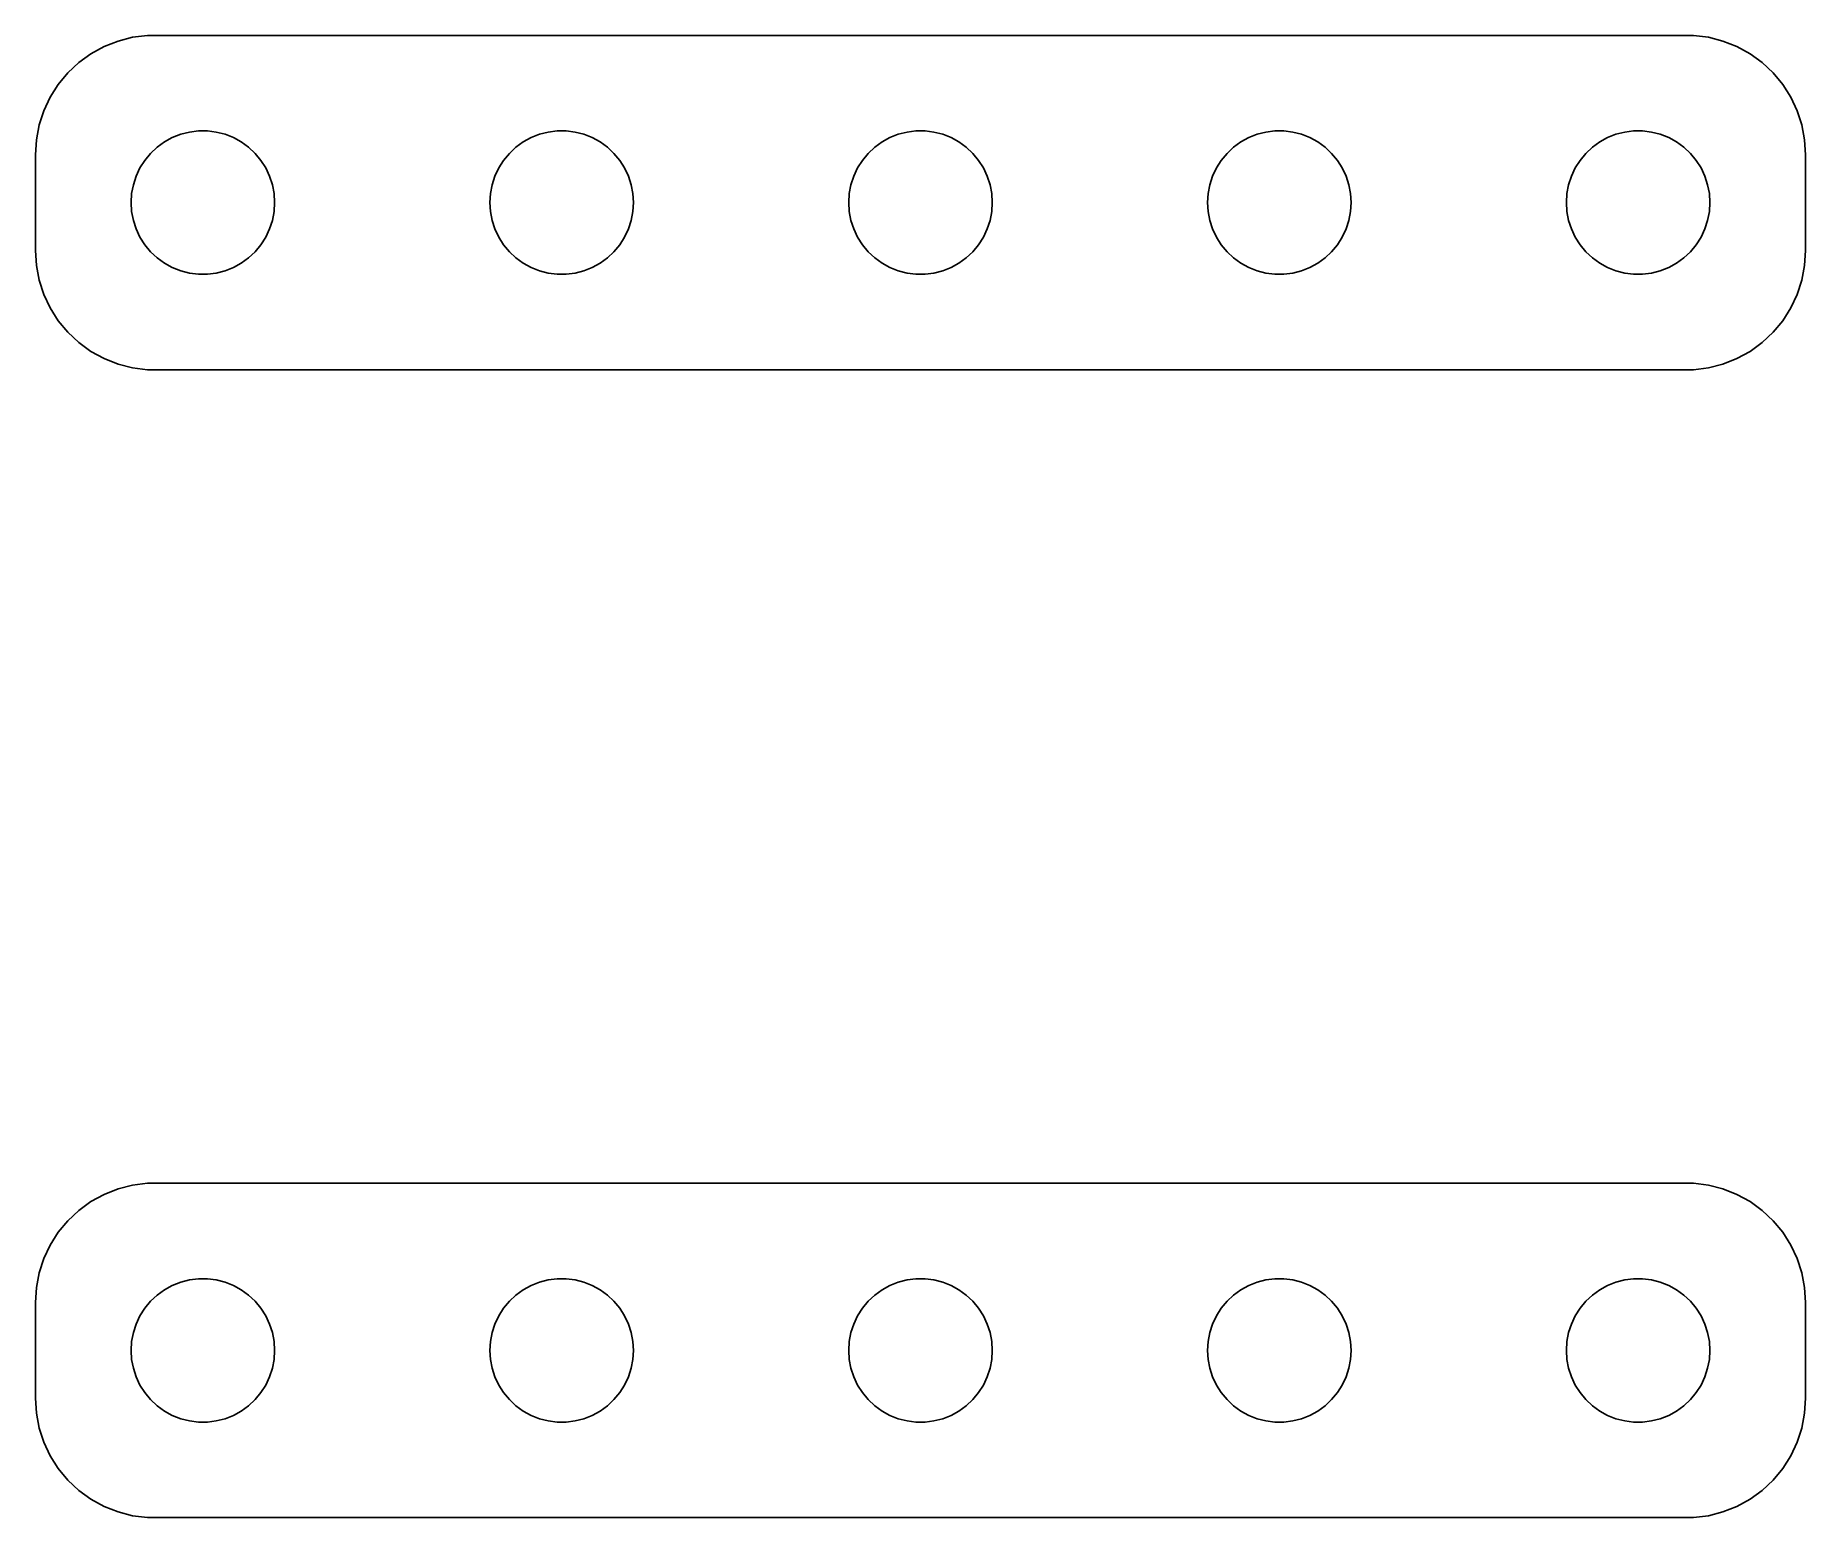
# Model space of a CAD drawing. Header units: metres. Extents: x -18.5 to 18.5, y 44.5 to 75.5.
import ezdxf

# ---------------------------------------------------------------- set-up
doc = ezdxf.new("R2010")
doc.units = ezdxf.units.M

msp = doc.modelspace()

# ---------------------------------------------------------------- linework, layer by layer
for p, q in [((-16.157, 75.4951), (-16.4684, 75.4557)), ((16.157, 75.4951), (-16.157, 75.4951)), ((16.4684, 75.4557), (16.157, 75.4951)), ((-17.3396, 75.1108), (-17.5936, 74.9263)), ((-17.0644, 75.2621), (-17.3396, 75.1108)), ((-16.7725, 75.3776), (-17.0644, 75.2621)), ((-16.4684, 75.4557), (-16.7725, 75.3776)), ((16.7725, 75.3776), (16.4684, 75.4557)), ((17.0644, 75.2621), (16.7725, 75.3776)), ((17.3396, 75.1108), (17.0644, 75.2621)), ((17.5936, 74.9263), (17.3396, 75.1108)), ((-17.5936, 74.9263), (-17.8224, 74.7114)), ((17.8224, 74.7114), (17.5936, 74.9263)), ((-18.0225, 74.4695), (-18.1908, 74.2044)), ((-17.8224, 74.7114), (-18.0225, 74.4695)), ((18.0225, 74.4695), (17.8224, 74.7114)), ((18.1908, 74.2044), (18.0225, 74.4695)), ((-18.1908, 74.2044), (-18.3244, 73.9203)), ((18.3244, 73.9203), (18.1908, 74.2044)), ((-18.3244, 73.9203), (-18.4214, 73.6217)), ((18.4214, 73.6217), (18.3244, 73.9203)), ((-18.4803, 73.3133), (-18.5, 73)), ((-18.4214, 73.6217), (-18.4803, 73.3133)), ((-15.9561, 73.1558), (-15.8037, 73.2665)), ((-15.8037, 73.2665), (-15.6387, 73.3572)), ((-15.6387, 73.3572), (-15.4635, 73.4266)), ((-15.4635, 73.4266), (-15.2811, 73.4734)), ((-15.2811, 73.4734), (-15.0942, 73.497)), ((-15.0942, 73.497), (-14.9058, 73.497)), ((-14.9058, 73.497), (-14.7189, 73.4734)), ((-14.7189, 73.4734), (-14.5365, 73.4266)), ((-14.5365, 73.4266), (-14.3613, 73.3572)), ((-14.3613, 73.3572), (-14.1963, 73.2665)), ((-14.1963, 73.2665), (-14.0439, 73.1558)), ((-8.45613, 73.1558), (-8.30373, 73.2665)), ((-8.30373, 73.2665), (-8.13866, 73.3572)), ((-8.13866, 73.3572), (-7.96352, 73.4266)), ((-7.96352, 73.4266), (-7.78107, 73.4734)), ((-7.78107, 73.4734), (-7.59418, 73.497)), ((-7.59418, 73.497), (-7.40581, 73.497)), ((-7.40581, 73.497), (-7.21892, 73.4734)), ((-7.21892, 73.4734), (-7.03647, 73.4266)), ((-7.03647, 73.4266), (-6.86133, 73.3572)), ((-6.86133, 73.3572), (-6.69626, 73.2665)), ((-6.69626, 73.2665), (-6.54385, 73.1558)), ((-0.956131, 73.1558), (-0.803726, 73.2665)), ((-0.803726, 73.2665), (-0.638657, 73.3572)), ((-0.638657, 73.3572), (-0.463516, 73.4266)), ((-0.463516, 73.4266), (-0.281067, 73.4734)), ((-0.281067, 73.4734), (-0.094177, 73.497)), ((-0.094177, 73.497), (0.094177, 73.497)), ((0.094177, 73.497), (0.281067, 73.4734)), ((0.281067, 73.4734), (0.463516, 73.4266)), ((0.463516, 73.4266), (0.638657, 73.3572)), ((0.638657, 73.3572), (0.803726, 73.2665)), ((0.803726, 73.2665), (0.956131, 73.1558)), ((6.54385, 73.1558), (6.69626, 73.2665)), ((6.69626, 73.2665), (6.86133, 73.3572)), ((6.86133, 73.3572), (7.03647, 73.4266)), ((7.03647, 73.4266), (7.21892, 73.4734)), ((7.21892, 73.4734), (7.40581, 73.497)), ((7.40581, 73.497), (7.59418, 73.497)), ((7.59418, 73.497), (7.78107, 73.4734)), ((7.78107, 73.4734), (7.96352, 73.4266)), ((7.96352, 73.4266), (8.13866, 73.3572)), ((8.13866, 73.3572), (8.30373, 73.2665)), ((8.30373, 73.2665), (8.45613, 73.1558)), ((14.0439, 73.1558), (14.1963, 73.2665)), ((14.1963, 73.2665), (14.3613, 73.3572)), ((14.3613, 73.3572), (14.5365, 73.4266)), ((14.5365, 73.4266), (14.7189, 73.4734)), ((14.7189, 73.4734), (14.9058, 73.497)), ((14.9058, 73.497), (15.0942, 73.497)), ((15.0942, 73.497), (15.2811, 73.4734)), ((15.2811, 73.4734), (15.4635, 73.4266)), ((15.4635, 73.4266), (15.6387, 73.3572)), ((15.6387, 73.3572), (15.8037, 73.2665)), ((15.8037, 73.2665), (15.9561, 73.1558)), ((18.4803, 73.3133), (18.4214, 73.6217)), ((18.5, 73), (18.4803, 73.3133)), ((-18.5, 73), (-18.5, 71)), ((-16.2135, 72.8817), (-16.0934, 73.0268)), ((-16.0934, 73.0268), (-15.9561, 73.1558)), ((-14.0439, 73.1558), (-13.9065, 73.0268)), ((-13.9065, 73.0268), (-13.7865, 72.8817)), ((-8.71352, 72.8817), (-8.59344, 73.0268)), ((-8.59344, 73.0268), (-8.45613, 73.1558)), ((-6.54385, 73.1558), (-6.40654, 73.0268)), ((-6.40654, 73.0268), (-6.28647, 72.8817)), ((-1.21352, 72.8817), (-1.09344, 73.0268)), ((-1.09344, 73.0268), (-0.956131, 73.1558)), ((0.956131, 73.1558), (1.09344, 73.0268)), ((1.09344, 73.0268), (1.21352, 72.8817)), ((6.28647, 72.8817), (6.40654, 73.0268)), ((6.40654, 73.0268), (6.54385, 73.1558)), ((8.45613, 73.1558), (8.59344, 73.0268)), ((8.59344, 73.0268), (8.71352, 72.8817)), ((13.7865, 72.8817), (13.9065, 73.0268)), ((13.9065, 73.0268), (14.0439, 73.1558)), ((15.9561, 73.1558), (16.0934, 73.0268)), ((16.0934, 73.0268), (16.2135, 72.8817)), ((18.5, 71), (18.5, 73)), ((-16.4529, 72.373), (-16.3947, 72.5522)), ((-16.3947, 72.5522), (-16.3145, 72.7226)), ((-16.3145, 72.7226), (-16.2135, 72.8817)), ((-13.7865, 72.8817), (-13.6855, 72.7226)), ((-13.6855, 72.7226), (-13.6053, 72.5522)), ((-13.6053, 72.5522), (-13.5471, 72.373)), ((-8.95287, 72.373), (-8.89465, 72.5522)), ((-8.89465, 72.5522), (-8.81445, 72.7226)), ((-8.81445, 72.7226), (-8.71352, 72.8817)), ((-6.28647, 72.8817), (-6.18553, 72.7226)), ((-6.18553, 72.7226), (-6.10533, 72.5522)), ((-6.10533, 72.5522), (-6.04712, 72.373)), ((-1.45287, 72.373), (-1.39465, 72.5522)), ((-1.39465, 72.5522), (-1.31445, 72.7226)), ((-1.31445, 72.7226), (-1.21352, 72.8817)), ((1.21352, 72.8817), (1.31445, 72.7226)), ((1.31445, 72.7226), (1.39465, 72.5522)), ((1.39465, 72.5522), (1.45287, 72.373)), ((6.04712, 72.373), (6.10533, 72.5522)), ((6.10533, 72.5522), (6.18553, 72.7226)), ((6.18553, 72.7226), (6.28647, 72.8817)), ((8.71352, 72.8817), (8.81445, 72.7226)), ((8.81445, 72.7226), (8.89465, 72.5522)), ((8.89465, 72.5522), (8.95287, 72.373)), ((13.5471, 72.373), (13.6053, 72.5522)), ((13.6053, 72.5522), (13.6855, 72.7226)), ((13.6855, 72.7226), (13.7865, 72.8817)), ((16.2135, 72.8817), (16.3145, 72.7226)), ((16.3145, 72.7226), (16.3947, 72.5522)), ((16.3947, 72.5522), (16.4529, 72.373)), ((-16.5, 72), (-16.4882, 72.188)), ((-16.4882, 72.188), (-16.4529, 72.373)), ((-13.5471, 72.373), (-13.5118, 72.188)), ((-13.5118, 72.188), (-13.5, 72)), ((-9, 72), (-8.98816, 72.188)), ((-8.98816, 72.188), (-8.95287, 72.373)), ((-6.04712, 72.373), (-6.01183, 72.188)), ((-6.01183, 72.188), (-6, 72)), ((-1.5, 72), (-1.48816, 72.188)), ((-1.48816, 72.188), (-1.45287, 72.373)), ((1.45287, 72.373), (1.48816, 72.188)), ((1.48816, 72.188), (1.5, 72)), ((6, 72), (6.01183, 72.188)), ((6.01183, 72.188), (6.04712, 72.373)), ((8.95287, 72.373), (8.98816, 72.188)), ((8.98816, 72.188), (9, 72)), ((13.5, 72), (13.5118, 72.188)), ((13.5118, 72.188), (13.5471, 72.373)), ((16.4529, 72.373), (16.4882, 72.188)), ((16.4882, 72.188), (16.5, 72)), ((-16.4882, 71.812), (-16.5, 72)), ((-16.4529, 71.627), (-16.4882, 71.812)), ((-13.5118, 71.812), (-13.5471, 71.627)), ((-13.5, 72), (-13.5118, 71.812)), ((-8.98816, 71.812), (-9, 72)), ((-8.95287, 71.627), (-8.98816, 71.812)), ((-6.01183, 71.812), (-6.04712, 71.627)), ((-6, 72), (-6.01183, 71.812)), ((-1.48816, 71.812), (-1.5, 72)), ((-1.45287, 71.627), (-1.48816, 71.812)), ((1.48816, 71.812), (1.45287, 71.627)), ((1.5, 72), (1.48816, 71.812)), ((6.01183, 71.812), (6, 72)), ((6.04712, 71.627), (6.01183, 71.812)), ((8.98816, 71.812), (8.95287, 71.627)), ((9, 72), (8.98816, 71.812)), ((13.5118, 71.812), (13.5, 72)), ((13.5471, 71.627), (13.5118, 71.812)), ((16.4882, 71.812), (16.4529, 71.627)), ((16.5, 72), (16.4882, 71.812)), ((-16.3947, 71.4478), (-16.4529, 71.627)), ((-16.3145, 71.2774), (-16.3947, 71.4478)), ((-13.6053, 71.4478), (-13.6855, 71.2774)), ((-13.5471, 71.627), (-13.6053, 71.4478)), ((-8.89465, 71.4478), (-8.95287, 71.627)), ((-8.81445, 71.2774), (-8.89465, 71.4478)), ((-6.10533, 71.4478), (-6.18553, 71.2774)), ((-6.04712, 71.627), (-6.10533, 71.4478)), ((-1.39465, 71.4478), (-1.45287, 71.627)), ((-1.31445, 71.2774), (-1.39465, 71.4478)), ((1.39465, 71.4478), (1.31445, 71.2774)), ((1.45287, 71.627), (1.39465, 71.4478)), ((6.10533, 71.4478), (6.04712, 71.627)), ((6.18553, 71.2774), (6.10533, 71.4478)), ((8.89465, 71.4478), (8.81445, 71.2774)), ((8.95287, 71.627), (8.89465, 71.4478)), ((13.6053, 71.4478), (13.5471, 71.627)), ((13.6855, 71.2774), (13.6053, 71.4478)), ((16.3947, 71.4478), (16.3145, 71.2774)), ((16.4529, 71.627), (16.3947, 71.4478)), ((-16.2135, 71.1183), (-16.3145, 71.2774)), ((-16.0934, 70.9732), (-16.2135, 71.1183)), ((-13.7865, 71.1183), (-13.9065, 70.9732)), ((-13.6855, 71.2774), (-13.7865, 71.1183)), ((-8.71352, 71.1183), (-8.81445, 71.2774)), ((-8.59344, 70.9732), (-8.71352, 71.1183)), ((-6.28647, 71.1183), (-6.40654, 70.9732)), ((-6.18553, 71.2774), (-6.28647, 71.1183)), ((-1.21352, 71.1183), (-1.31445, 71.2774)), ((-1.09344, 70.9732), (-1.21352, 71.1183)), ((1.21352, 71.1183), (1.09344, 70.9732)), ((1.31445, 71.2774), (1.21352, 71.1183)), ((6.28647, 71.1183), (6.18553, 71.2774)), ((6.40654, 70.9732), (6.28647, 71.1183)), ((8.71352, 71.1183), (8.59344, 70.9732)), ((8.81445, 71.2774), (8.71352, 71.1183)), ((13.7865, 71.1183), (13.6855, 71.2774)), ((13.9065, 70.9732), (13.7865, 71.1183)), ((16.2135, 71.1183), (16.0934, 70.9732)), ((16.3145, 71.2774), (16.2135, 71.1183)), ((-18.5, 71), (-18.4803, 70.6867)), ((-18.4803, 70.6867), (-18.4214, 70.3783)), ((-15.9561, 70.8442), (-16.0934, 70.9732)), ((-15.8037, 70.7335), (-15.9561, 70.8442)), ((-15.6387, 70.6428), (-15.8037, 70.7335)), ((-14.1963, 70.7335), (-14.3613, 70.6428)), ((-14.0439, 70.8442), (-14.1963, 70.7335)), ((-13.9065, 70.9732), (-14.0439, 70.8442)), ((-8.45613, 70.8442), (-8.59344, 70.9732)), ((-8.30373, 70.7335), (-8.45613, 70.8442)), ((-8.13866, 70.6428), (-8.30373, 70.7335)), ((-6.69626, 70.7335), (-6.86133, 70.6428)), ((-6.54385, 70.8442), (-6.69626, 70.7335)), ((-6.40654, 70.9732), (-6.54385, 70.8442)), ((-0.956131, 70.8442), (-1.09344, 70.9732)), ((-0.803726, 70.7335), (-0.956131, 70.8442)), ((-0.638657, 70.6428), (-0.803726, 70.7335)), ((0.803726, 70.7335), (0.638657, 70.6428)), ((0.956131, 70.8442), (0.803726, 70.7335)), ((1.09344, 70.9732), (0.956131, 70.8442)), ((6.54385, 70.8442), (6.40654, 70.9732)), ((6.69626, 70.7335), (6.54385, 70.8442)), ((6.86133, 70.6428), (6.69626, 70.7335)), ((8.30373, 70.7335), (8.13866, 70.6428)), ((8.45613, 70.8442), (8.30373, 70.7335)), ((8.59344, 70.9732), (8.45613, 70.8442)), ((14.0439, 70.8442), (13.9065, 70.9732)), ((14.1963, 70.7335), (14.0439, 70.8442)), ((14.3613, 70.6428), (14.1963, 70.7335)), ((15.8037, 70.7335), (15.6387, 70.6428)), ((15.9561, 70.8442), (15.8037, 70.7335)), ((16.0934, 70.9732), (15.9561, 70.8442)), ((18.4214, 70.3783), (18.4803, 70.6867)), ((18.4803, 70.6867), (18.5, 71)), ((-18.4214, 70.3783), (-18.3244, 70.0797)), ((-15.4635, 70.5734), (-15.6387, 70.6428)), ((-15.2811, 70.5266), (-15.4635, 70.5734)), ((-15.0942, 70.503), (-15.2811, 70.5266)), ((-14.9058, 70.503), (-15.0942, 70.503)), ((-14.7189, 70.5266), (-14.9058, 70.503)), ((-14.5365, 70.5734), (-14.7189, 70.5266)), ((-14.3613, 70.6428), (-14.5365, 70.5734)), ((-7.96352, 70.5734), (-8.13866, 70.6428)), ((-7.78107, 70.5266), (-7.96352, 70.5734)), ((-7.59418, 70.503), (-7.78107, 70.5266)), ((-7.40581, 70.503), (-7.59418, 70.503)), ((-7.21892, 70.5266), (-7.40581, 70.503)), ((-7.03647, 70.5734), (-7.21892, 70.5266)), ((-6.86133, 70.6428), (-7.03647, 70.5734)), ((-0.463516, 70.5734), (-0.638657, 70.6428)), ((-0.281067, 70.5266), (-0.463516, 70.5734)), ((-0.094177, 70.503), (-0.281067, 70.5266)), ((0.094177, 70.503), (-0.094177, 70.503)), ((0.281067, 70.5266), (0.094177, 70.503)), ((0.463516, 70.5734), (0.281067, 70.5266)), ((0.638657, 70.6428), (0.463516, 70.5734)), ((7.03647, 70.5734), (6.86133, 70.6428)), ((7.21892, 70.5266), (7.03647, 70.5734)), ((7.40581, 70.503), (7.21892, 70.5266)), ((7.59418, 70.503), (7.40581, 70.503)), ((7.78107, 70.5266), (7.59418, 70.503)), ((7.96352, 70.5734), (7.78107, 70.5266)), ((8.13866, 70.6428), (7.96352, 70.5734)), ((14.5365, 70.5734), (14.3613, 70.6428)), ((14.7189, 70.5266), (14.5365, 70.5734)), ((14.9058, 70.503), (14.7189, 70.5266)), ((15.0942, 70.503), (14.9058, 70.503)), ((15.2811, 70.5266), (15.0942, 70.503)), ((15.4635, 70.5734), (15.2811, 70.5266)), ((15.6387, 70.6428), (15.4635, 70.5734)), ((18.3244, 70.0797), (18.4214, 70.3783)), ((-18.3244, 70.0797), (-18.1908, 69.7956)), ((18.1908, 69.7956), (18.3244, 70.0797)), ((-18.1908, 69.7956), (-18.0225, 69.5305)), ((18.0225, 69.5305), (18.1908, 69.7956)), ((-18.0225, 69.5305), (-17.8224, 69.2886)), ((-17.8224, 69.2886), (-17.5936, 69.0737)), ((17.5936, 69.0737), (17.8224, 69.2886)), ((17.8224, 69.2886), (18.0225, 69.5305)), ((-17.5936, 69.0737), (-17.3396, 68.8892)), ((-17.3396, 68.8892), (-17.0644, 68.7379)), ((17.0644, 68.7379), (17.3396, 68.8892)), ((17.3396, 68.8892), (17.5936, 69.0737)), ((-17.0644, 68.7379), (-16.7725, 68.6224)), ((-16.7725, 68.6224), (-16.4684, 68.5443)), ((-16.4684, 68.5443), (-16.157, 68.5049)), ((-16.157, 68.5049), (16.157, 68.5049)), ((16.157, 68.5049), (16.4684, 68.5443)), ((16.4684, 68.5443), (16.7725, 68.6224)), ((16.7725, 68.6224), (17.0644, 68.7379)), ((-16.4684, 51.4557), (-16.7725, 51.3776)), ((-16.157, 51.4951), (-16.4684, 51.4557)), ((16.157, 51.4951), (-16.157, 51.4951)), ((16.4684, 51.4557), (16.157, 51.4951)), ((16.7725, 51.3776), (16.4684, 51.4557)), ((-17.3396, 51.1108), (-17.5936, 50.9263)), ((-17.0644, 51.2621), (-17.3396, 51.1108)), ((-16.7725, 51.3776), (-17.0644, 51.2621)), ((17.0644, 51.2621), (16.7725, 51.3776)), ((17.3396, 51.1108), (17.0644, 51.2621)), ((17.5936, 50.9263), (17.3396, 51.1108)), ((-17.8224, 50.7114), (-18.0225, 50.4695)), ((-17.5936, 50.9263), (-17.8224, 50.7114)), ((17.8224, 50.7114), (17.5936, 50.9263)), ((18.0225, 50.4695), (17.8224, 50.7114)), ((-18.0225, 50.4695), (-18.1908, 50.2044)), ((18.1908, 50.2044), (18.0225, 50.4695)), ((-18.1908, 50.2044), (-18.3244, 49.9203)), ((18.3244, 49.9203), (18.1908, 50.2044)), ((-18.4214, 49.6217), (-18.4803, 49.3133)), ((-18.3244, 49.9203), (-18.4214, 49.6217)), ((18.4214, 49.6217), (18.3244, 49.9203)), ((18.4803, 49.3133), (18.4214, 49.6217)), ((-18.4803, 49.3133), (-18.5, 49)), ((-15.9561, 49.1558), (-15.8037, 49.2665)), ((-15.8037, 49.2665), (-15.6387, 49.3572)), ((-15.6387, 49.3572), (-15.4635, 49.4266)), ((-15.4635, 49.4266), (-15.2811, 49.4734)), ((-15.2811, 49.4734), (-15.0942, 49.497)), ((-15.0942, 49.497), (-14.9058, 49.497)), ((-14.9058, 49.497), (-14.7189, 49.4734)), ((-14.7189, 49.4734), (-14.5365, 49.4266)), ((-14.5365, 49.4266), (-14.3613, 49.3572)), ((-14.3613, 49.3572), (-14.1963, 49.2665)), ((-14.1963, 49.2665), (-14.0439, 49.1558)), ((-8.45613, 49.1558), (-8.30373, 49.2665)), ((-8.30373, 49.2665), (-8.13866, 49.3572)), ((-8.13866, 49.3572), (-7.96352, 49.4266)), ((-7.96352, 49.4266), (-7.78107, 49.4734)), ((-7.78107, 49.4734), (-7.59418, 49.497)), ((-7.59418, 49.497), (-7.40581, 49.497)), ((-7.40581, 49.497), (-7.21892, 49.4734)), ((-7.21892, 49.4734), (-7.03647, 49.4266)), ((-7.03647, 49.4266), (-6.86133, 49.3572)), ((-6.86133, 49.3572), (-6.69626, 49.2665)), ((-6.69626, 49.2665), (-6.54385, 49.1558)), ((-0.956131, 49.1558), (-0.803726, 49.2665)), ((-0.803726, 49.2665), (-0.638657, 49.3572)), ((-0.638657, 49.3572), (-0.463516, 49.4266)), ((-0.463516, 49.4266), (-0.281067, 49.4734)), ((-0.281067, 49.4734), (-0.094177, 49.497)), ((-0.094177, 49.497), (0.094177, 49.497)), ((0.094177, 49.497), (0.281067, 49.4734)), ((0.281067, 49.4734), (0.463516, 49.4266)), ((0.463516, 49.4266), (0.638657, 49.3572)), ((0.638657, 49.3572), (0.803726, 49.2665)), ((0.803726, 49.2665), (0.956131, 49.1558)), ((6.54385, 49.1558), (6.69626, 49.2665)), ((6.69626, 49.2665), (6.86133, 49.3572)), ((6.86133, 49.3572), (7.03647, 49.4266)), ((7.03647, 49.4266), (7.21892, 49.4734)), ((7.21892, 49.4734), (7.40581, 49.497)), ((7.40581, 49.497), (7.59418, 49.497)), ((7.59418, 49.497), (7.78107, 49.4734)), ((7.78107, 49.4734), (7.96352, 49.4266)), ((7.96352, 49.4266), (8.13866, 49.3572)), ((8.13866, 49.3572), (8.30373, 49.2665)), ((8.30373, 49.2665), (8.45613, 49.1558)), ((14.0439, 49.1558), (14.1963, 49.2665)), ((14.1963, 49.2665), (14.3613, 49.3572)), ((14.3613, 49.3572), (14.5365, 49.4266)), ((14.5365, 49.4266), (14.7189, 49.4734)), ((14.7189, 49.4734), (14.9058, 49.497)), ((14.9058, 49.497), (15.0942, 49.497)), ((15.0942, 49.497), (15.2811, 49.4734)), ((15.2811, 49.4734), (15.4635, 49.4266)), ((15.4635, 49.4266), (15.6387, 49.3572)), ((15.6387, 49.3572), (15.8037, 49.2665)), ((15.8037, 49.2665), (15.9561, 49.1558)), ((18.5, 49), (18.4803, 49.3133)), ((-18.5, 49), (-18.5, 47)), ((-16.3145, 48.7226), (-16.2135, 48.8817)), ((-16.2135, 48.8817), (-16.0934, 49.0268)), ((-16.0934, 49.0268), (-15.9561, 49.1558)), ((-14.0439, 49.1558), (-13.9065, 49.0268)), ((-13.9065, 49.0268), (-13.7865, 48.8817)), ((-13.7865, 48.8817), (-13.6855, 48.7226)), ((-8.81445, 48.7226), (-8.71352, 48.8817)), ((-8.71352, 48.8817), (-8.59344, 49.0268)), ((-8.59344, 49.0268), (-8.45613, 49.1558)), ((-6.54385, 49.1558), (-6.40654, 49.0268)), ((-6.40654, 49.0268), (-6.28647, 48.8817)), ((-6.28647, 48.8817), (-6.18553, 48.7226)), ((-1.31445, 48.7226), (-1.21352, 48.8817)), ((-1.21352, 48.8817), (-1.09344, 49.0268)), ((-1.09344, 49.0268), (-0.956131, 49.1558)), ((0.956131, 49.1558), (1.09344, 49.0268)), ((1.09344, 49.0268), (1.21352, 48.8817)), ((1.21352, 48.8817), (1.31445, 48.7226)), ((6.18553, 48.7226), (6.28647, 48.8817)), ((6.28647, 48.8817), (6.40654, 49.0268)), ((6.40654, 49.0268), (6.54385, 49.1558)), ((8.45613, 49.1558), (8.59344, 49.0268)), ((8.59344, 49.0268), (8.71352, 48.8817)), ((8.71352, 48.8817), (8.81445, 48.7226)), ((13.6855, 48.7226), (13.7865, 48.8817)), ((13.7865, 48.8817), (13.9065, 49.0268)), ((13.9065, 49.0268), (14.0439, 49.1558)), ((15.9561, 49.1558), (16.0934, 49.0268)), ((16.0934, 49.0268), (16.2135, 48.8817)), ((16.2135, 48.8817), (16.3145, 48.7226)), ((18.5, 47), (18.5, 49)), ((-16.4529, 48.373), (-16.3947, 48.5522)), ((-16.3947, 48.5522), (-16.3145, 48.7226)), ((-13.6855, 48.7226), (-13.6053, 48.5522)), ((-13.6053, 48.5522), (-13.5471, 48.373)), ((-8.95287, 48.373), (-8.89465, 48.5522)), ((-8.89465, 48.5522), (-8.81445, 48.7226)), ((-6.18553, 48.7226), (-6.10533, 48.5522)), ((-6.10533, 48.5522), (-6.04712, 48.373)), ((-1.45287, 48.373), (-1.39465, 48.5522)), ((-1.39465, 48.5522), (-1.31445, 48.7226)), ((1.31445, 48.7226), (1.39465, 48.5522)), ((1.39465, 48.5522), (1.45287, 48.373)), ((6.04712, 48.373), (6.10533, 48.5522)), ((6.10533, 48.5522), (6.18553, 48.7226)), ((8.81445, 48.7226), (8.89465, 48.5522)), ((8.89465, 48.5522), (8.95287, 48.373)), ((13.5471, 48.373), (13.6053, 48.5522)), ((13.6053, 48.5522), (13.6855, 48.7226)), ((16.3145, 48.7226), (16.3947, 48.5522)), ((16.3947, 48.5522), (16.4529, 48.373)), ((-16.5, 48), (-16.4882, 48.188)), ((-16.4882, 48.188), (-16.4529, 48.373)), ((-13.5471, 48.373), (-13.5118, 48.188)), ((-13.5118, 48.188), (-13.5, 48)), ((-9, 48), (-8.98816, 48.188)), ((-8.98816, 48.188), (-8.95287, 48.373)), ((-6.04712, 48.373), (-6.01183, 48.188)), ((-6.01183, 48.188), (-6, 48)), ((-1.5, 48), (-1.48816, 48.188)), ((-1.48816, 48.188), (-1.45287, 48.373)), ((1.45287, 48.373), (1.48816, 48.188)), ((1.48816, 48.188), (1.5, 48)), ((6, 48), (6.01183, 48.188)), ((6.01183, 48.188), (6.04712, 48.373)), ((8.95287, 48.373), (8.98816, 48.188)), ((8.98816, 48.188), (9, 48)), ((13.5, 48), (13.5118, 48.188)), ((13.5118, 48.188), (13.5471, 48.373)), ((16.4529, 48.373), (16.4882, 48.188)), ((16.4882, 48.188), (16.5, 48)), ((-16.4882, 47.812), (-16.5, 48)), ((-16.4529, 47.627), (-16.4882, 47.812)), ((-13.5118, 47.812), (-13.5471, 47.627)), ((-13.5, 48), (-13.5118, 47.812)), ((-8.98816, 47.812), (-9, 48)), ((-8.95287, 47.627), (-8.98816, 47.812)), ((-6.01183, 47.812), (-6.04712, 47.627)), ((-6, 48), (-6.01183, 47.812)), ((-1.48816, 47.812), (-1.5, 48)), ((-1.45287, 47.627), (-1.48816, 47.812)), ((1.48816, 47.812), (1.45287, 47.627)), ((1.5, 48), (1.48816, 47.812)), ((6.01183, 47.812), (6, 48)), ((6.04712, 47.627), (6.01183, 47.812)), ((8.98816, 47.812), (8.95287, 47.627)), ((9, 48), (8.98816, 47.812)), ((13.5118, 47.812), (13.5, 48)), ((13.5471, 47.627), (13.5118, 47.812)), ((16.4882, 47.812), (16.4529, 47.627)), ((16.5, 48), (16.4882, 47.812)), ((-16.3947, 47.4478), (-16.4529, 47.627)), ((-16.3145, 47.2774), (-16.3947, 47.4478)), ((-13.6053, 47.4478), (-13.6855, 47.2774)), ((-13.5471, 47.627), (-13.6053, 47.4478)), ((-8.89465, 47.4478), (-8.95287, 47.627)), ((-8.81445, 47.2774), (-8.89465, 47.4478)), ((-6.10533, 47.4478), (-6.18553, 47.2774)), ((-6.04712, 47.627), (-6.10533, 47.4478)), ((-1.39465, 47.4478), (-1.45287, 47.627)), ((-1.31445, 47.2774), (-1.39465, 47.4478)), ((1.39465, 47.4478), (1.31445, 47.2774)), ((1.45287, 47.627), (1.39465, 47.4478)), ((6.10533, 47.4478), (6.04712, 47.627)), ((6.18553, 47.2774), (6.10533, 47.4478)), ((8.89465, 47.4478), (8.81445, 47.2774)), ((8.95287, 47.627), (8.89465, 47.4478)), ((13.6053, 47.4478), (13.5471, 47.627)), ((13.6855, 47.2774), (13.6053, 47.4478)), ((16.3947, 47.4478), (16.3145, 47.2774)), ((16.4529, 47.627), (16.3947, 47.4478)), ((-18.5, 47), (-18.4803, 46.6867)), ((-16.2135, 47.1183), (-16.3145, 47.2774)), ((-16.0934, 46.9732), (-16.2135, 47.1183)), ((-13.7865, 47.1183), (-13.9065, 46.9732)), ((-13.6855, 47.2774), (-13.7865, 47.1183)), ((-8.71352, 47.1183), (-8.81445, 47.2774)), ((-8.59344, 46.9732), (-8.71352, 47.1183)), ((-6.28647, 47.1183), (-6.40654, 46.9732)), ((-6.18553, 47.2774), (-6.28647, 47.1183)), ((-1.21352, 47.1183), (-1.31445, 47.2774)), ((-1.09344, 46.9732), (-1.21352, 47.1183)), ((1.21352, 47.1183), (1.09344, 46.9732)), ((1.31445, 47.2774), (1.21352, 47.1183)), ((6.28647, 47.1183), (6.18553, 47.2774)), ((6.40654, 46.9732), (6.28647, 47.1183)), ((8.71352, 47.1183), (8.59344, 46.9732)), ((8.81445, 47.2774), (8.71352, 47.1183)), ((13.7865, 47.1183), (13.6855, 47.2774)), ((13.9065, 46.9732), (13.7865, 47.1183)), ((16.2135, 47.1183), (16.0934, 46.9732)), ((16.3145, 47.2774), (16.2135, 47.1183)), ((18.4803, 46.6867), (18.5, 47)), ((-18.4803, 46.6867), (-18.4214, 46.3783)), ((-15.9561, 46.8442), (-16.0934, 46.9732)), ((-15.8037, 46.7335), (-15.9561, 46.8442)), ((-15.6387, 46.6428), (-15.8037, 46.7335)), ((-15.4635, 46.5734), (-15.6387, 46.6428)), ((-14.3613, 46.6428), (-14.5365, 46.5734)), ((-14.1963, 46.7335), (-14.3613, 46.6428)), ((-14.0439, 46.8442), (-14.1963, 46.7335)), ((-13.9065, 46.9732), (-14.0439, 46.8442)), ((-8.45613, 46.8442), (-8.59344, 46.9732)), ((-8.30373, 46.7335), (-8.45613, 46.8442)), ((-8.13866, 46.6428), (-8.30373, 46.7335)), ((-7.96352, 46.5734), (-8.13866, 46.6428)), ((-6.86133, 46.6428), (-7.03647, 46.5734)), ((-6.69626, 46.7335), (-6.86133, 46.6428)), ((-6.54385, 46.8442), (-6.69626, 46.7335)), ((-6.40654, 46.9732), (-6.54385, 46.8442)), ((-0.956131, 46.8442), (-1.09344, 46.9732)), ((-0.803726, 46.7335), (-0.956131, 46.8442)), ((-0.638657, 46.6428), (-0.803726, 46.7335)), ((-0.463516, 46.5734), (-0.638657, 46.6428)), ((0.638657, 46.6428), (0.463516, 46.5734)), ((0.803726, 46.7335), (0.638657, 46.6428)), ((0.956131, 46.8442), (0.803726, 46.7335)), ((1.09344, 46.9732), (0.956131, 46.8442)), ((6.54385, 46.8442), (6.40654, 46.9732)), ((6.69626, 46.7335), (6.54385, 46.8442)), ((6.86133, 46.6428), (6.69626, 46.7335)), ((7.03647, 46.5734), (6.86133, 46.6428)), ((8.13866, 46.6428), (7.96352, 46.5734)), ((8.30373, 46.7335), (8.13866, 46.6428)), ((8.45613, 46.8442), (8.30373, 46.7335)), ((8.59344, 46.9732), (8.45613, 46.8442)), ((14.0439, 46.8442), (13.9065, 46.9732)), ((14.1963, 46.7335), (14.0439, 46.8442)), ((14.3613, 46.6428), (14.1963, 46.7335)), ((14.5365, 46.5734), (14.3613, 46.6428)), ((15.6387, 46.6428), (15.4635, 46.5734)), ((15.8037, 46.7335), (15.6387, 46.6428)), ((15.9561, 46.8442), (15.8037, 46.7335)), ((16.0934, 46.9732), (15.9561, 46.8442)), ((18.4214, 46.3783), (18.4803, 46.6867)), ((-18.4214, 46.3783), (-18.3244, 46.0797)), ((-15.2811, 46.5266), (-15.4635, 46.5734)), ((-15.0942, 46.503), (-15.2811, 46.5266)), ((-14.9058, 46.503), (-15.0942, 46.503)), ((-14.7189, 46.5266), (-14.9058, 46.503)), ((-14.5365, 46.5734), (-14.7189, 46.5266)), ((-7.78107, 46.5266), (-7.96352, 46.5734)), ((-7.59418, 46.503), (-7.78107, 46.5266)), ((-7.40581, 46.503), (-7.59418, 46.503)), ((-7.21892, 46.5266), (-7.40581, 46.503)), ((-7.03647, 46.5734), (-7.21892, 46.5266)), ((-0.281067, 46.5266), (-0.463516, 46.5734)), ((-0.094177, 46.503), (-0.281067, 46.5266)), ((0.094177, 46.503), (-0.094177, 46.503)), ((0.281067, 46.5266), (0.094177, 46.503)), ((0.463516, 46.5734), (0.281067, 46.5266)), ((7.21892, 46.5266), (7.03647, 46.5734)), ((7.40581, 46.503), (7.21892, 46.5266)), ((7.59418, 46.503), (7.40581, 46.503)), ((7.78107, 46.5266), (7.59418, 46.503)), ((7.96352, 46.5734), (7.78107, 46.5266)), ((14.7189, 46.5266), (14.5365, 46.5734)), ((14.9058, 46.503), (14.7189, 46.5266)), ((15.0942, 46.503), (14.9058, 46.503)), ((15.2811, 46.5266), (15.0942, 46.503)), ((15.4635, 46.5734), (15.2811, 46.5266)), ((18.3244, 46.0797), (18.4214, 46.3783)), ((-18.3244, 46.0797), (-18.1908, 45.7956)), ((18.1908, 45.7956), (18.3244, 46.0797)), ((-18.1908, 45.7956), (-18.0225, 45.5305)), ((-18.0225, 45.5305), (-17.8224, 45.2886)), ((17.8224, 45.2886), (18.0225, 45.5305)), ((18.0225, 45.5305), (18.1908, 45.7956)), ((-17.8224, 45.2886), (-17.5936, 45.0737)), ((17.5936, 45.0737), (17.8224, 45.2886)), ((-17.5936, 45.0737), (-17.3396, 44.8892)), ((-17.3396, 44.8892), (-17.0644, 44.7379)), ((17.0644, 44.7379), (17.3396, 44.8892)), ((17.3396, 44.8892), (17.5936, 45.0737)), ((-17.0644, 44.7379), (-16.7725, 44.6224)), ((-16.7725, 44.6224), (-16.4684, 44.5443)), ((-16.4684, 44.5443), (-16.157, 44.5049)), ((-16.157, 44.5049), (16.157, 44.5049)), ((16.157, 44.5049), (16.4684, 44.5443)), ((16.4684, 44.5443), (16.7725, 44.6224)), ((16.7725, 44.6224), (17.0644, 44.7379))]:
    msp.add_line(p, q)

doc.saveas('drawing.dxf')
